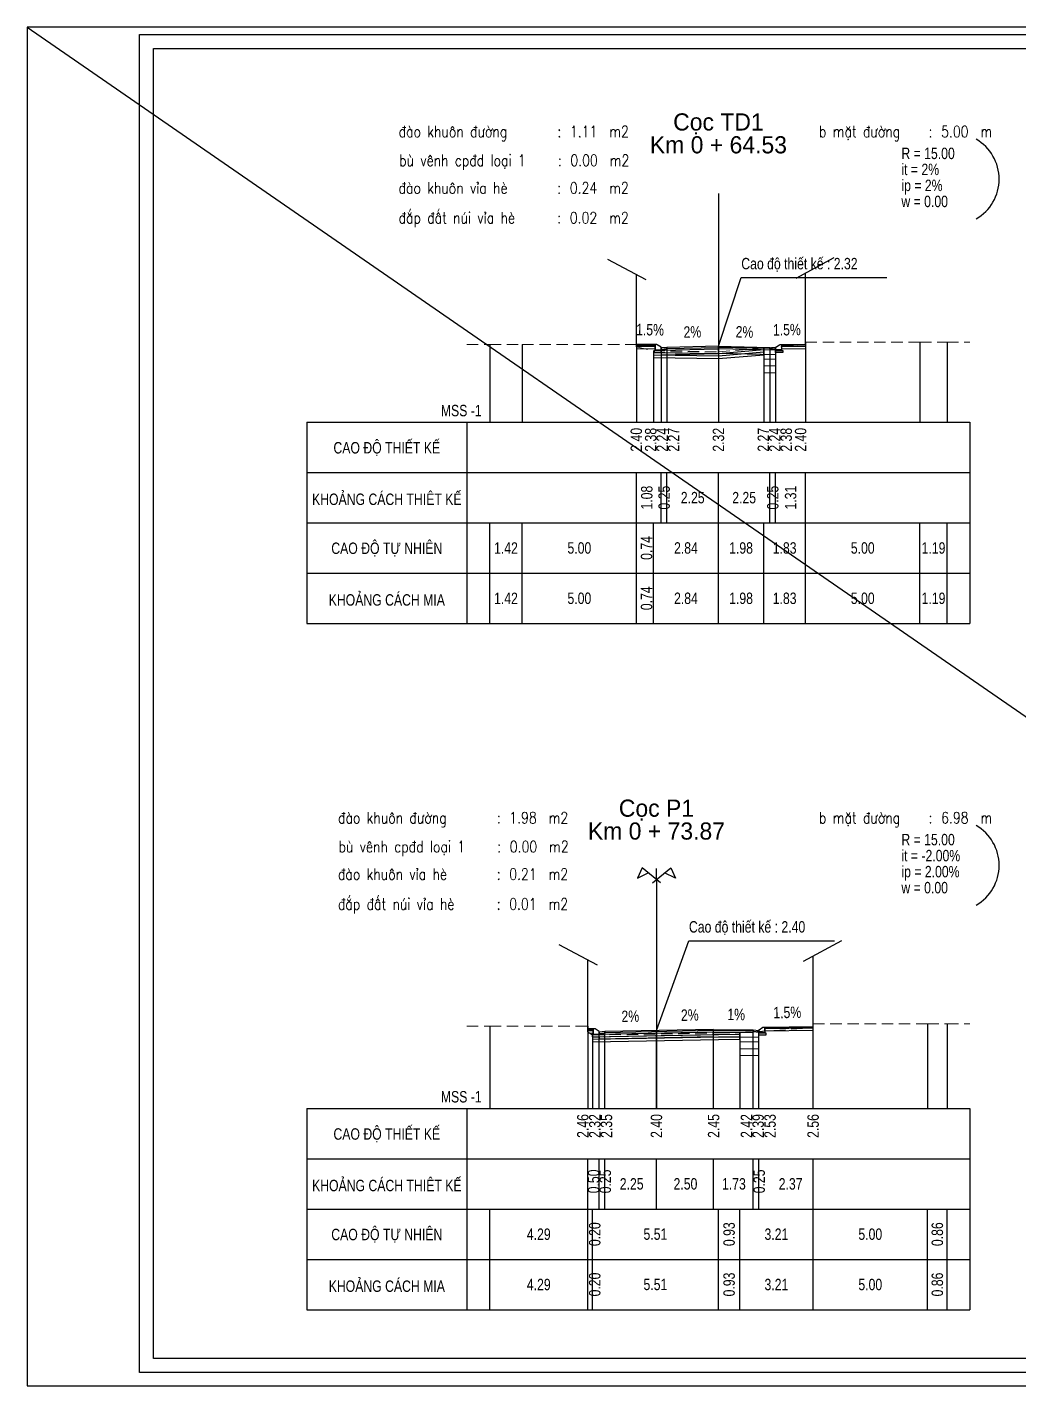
# Model space of a CAD drawing. Header units: inches. Extents: x -58 to 768, y -530 to 197.
# Drawn here: x 499.4 to 542.7, y -160.7 to -101.3 of the extents above; entities that cross this region are included whole.
import ezdxf
from ezdxf.enums import TextEntityAlignment as Align

# ---------------------------------------------------------------- set-up
doc = ezdxf.new("R2010")
doc.units = ezdxf.units.IN
doc.header["$MEASUREMENT"] = 0
doc.linetypes.add('HIDDEN', pattern=[0.375, 0.25, -0.125])
for name, color, linetype in [('Bang TN tu nhien', 3, 'Continuous'), ('BT7-THAY', 7, 'Continuous'), ('DAU_CO', 3, 'Continuous'), ('Dien sieu cao mo rong TN', 3, 'Continuous'), ('Dien thiet ke TN', 2, 'Continuous'), ('Duong cu', 8, 'Continuous'), ('Duong dong trac ngang tu nhien', 9, 'Continuous'), ('ENTTNTHIETKE1', 2, 'Continuous'), ('KH_VAT', 8, 'Continuous'), ('KHUNGTEN', 5, 'Continuous'), ('Khuon duong1', 14, 'Continuous'), ('Khuon duong4', 14, 'Continuous'), ('Khuon duong8', 14, 'Continuous'), ('Mat duong PD 1', 1, 'Continuous'), ('Ranh dan ngoai PD 1', 3, 'Continuous'), ('T.bao', 6, 'Continuous'), ('thep', 2, 'Continuous'), ('TracNgang', 7, 'Continuous'), ('TXT', 5, 'Continuous'), ('Via he', 6, 'Continuous')]:
    doc.layers.add(name, color=color, linetype=linetype)
for name, color, linetype, lineweight in [('ISO', 153, 'Continuous', 13), ('LC ISO', 160, 'Continuous', 13), ('LC Net dam 1', 30, 'Continuous', 30), ('LC Net khuat', 4, 'HIDDEN', 13), ('LC Net thay', 7, 'Continuous', 25), ('LC Text1', 3, 'Continuous', 20)]:
    doc.layers.add(name, color=color, linetype=linetype, lineweight=lineweight)
doc.layers.add('KCS_Plotter', color=11, linetype='Continuous', plot=False)
doc.styles.add('BangTN', font='viet buddy.shx', dxfattribs={"width": 0.8})
doc.styles.add('LC 3', font='vnsimli.shx', dxfattribs={"width": 0.75})
doc.styles.add('style1', font='')
doc.styles.add('T2', font='', dxfattribs={"width": 0.8})
doc.styles.add('VnAvantH-B', font='')
doc.styles.get('style1').set_extended_font_data('.VnAvantH')
doc.styles.get('T2').set_extended_font_data('.VnArialH')
doc.styles.get('VnAvantH-B').set_extended_font_data('.VnAvantH', bold=True)

# ---------------------------------------------------------------- blocks, each defined once
blk = doc.blocks.new('ChieuDungVat1.dwg')
at = {"layer": 'KH_VAT', "color": 6}
for points in [[(2.09, 14.6), (-6.27, 19.07)], [(0, 0), (0, 15.72)]]:
    blk.add_lwpolyline(points, dxfattribs=at)
blk = doc.blocks.new('ChieuDungVat2.dwg')
at = {"layer": 'KH_VAT', "color": 6}
for points in [[(-2.09, 14.6), (6.27, 19.07)], [(0, 0), (0, 15.72)]]:
    blk.add_lwpolyline(points, dxfattribs=at)
blk = doc.blocks.new('bovia')
at = {"layer": 'LC Net thay'}
blk.add_line((0, -0.23), (0, -0.25), dxfattribs=at)
blk.add_lwpolyline([(0, -0.23), (0.26, -0.23), (0.26, -0.131, 0.250765), (0.251, -0.114), (0.085, -0.003, 0.148069), (0.074, 0), (0, 0)], format="xyb", close=True, dxfattribs=at)
blk.add_lwpolyline([(0.26, -0.25), (-0.05, -0.25), (-0.05, -0.35), (0.26, -0.35), (0.26, -0.23)], dxfattribs=at)
blk = doc.blocks.new('chu ki Miss Duyen')
at = {"layer": 'ISO', "ltscale": 2, "const_width": 40}
blk.add_lwpolyline([(843, 225), (838, 225), (836, 225), (834, 225), (832, 225), (830, 226), (828, 226), (827, 226), (826, 226), (825, 226), (824, 226), (823, 226), (821, 226), (820, 227), (819, 227), (818, 227), (817, 227), (816, 227), (815, 227), (814, 227), (813, 228), (812, 228), (810, 228), (809, 228), (808, 228), (807, 229), (806, 229), (805, 229), (804, 229), (803, 230), (801, 230), (800, 230), (799, 230), (798, 231), (797, 231), (795, 231), (794, 232), (793, 232), (792, 232), (791, 233), (789, 233), (788, 233), (787, 234), (786, 234), (785, 235), (783, 235), (782, 235), (781, 236), (780, 236), (779, 237), (778, 237), (777, 238), (776, 238), (776, 238), (775, 238), (775, 239), (774, 239), (774, 239), (773, 239), (773, 240), (772, 240), (771, 240), (771, 240), (770, 241), (770, 241), (769, 241), (769, 242), (768, 242), (768, 242), (767, 242), (767, 243), (766, 243), (766, 243), (765, 244), (765, 244), (765, 244), (764, 245), (764, 245), (763, 245), (763, 246), (762, 246), (762, 246), (762, 247), (761, 247), (761, 247), (760, 248), (760, 248), (760, 248), (759, 249), (759, 249), (759, 249), (758, 250), (758, 250), (758, 250), (758, 251), (757, 251), (757, 251), (757, 252), (756, 252), (756, 253), (756, 253), (756, 253), (756, 254), (755, 254), (755, 255), (755, 255), (755, 255), (755, 256), (755, 256), (754, 257), (754, 257), (754, 257), (754, 258), (754, 258), (754, 259), (754, 259), (754, 260), (754, 260), (754, 260), (754, 261), (754, 261), (754, 262), (754, 262), (754, 263), (754, 263), (754, 263), (754, 264), (754, 264), (754, 265), (754, 265), (754, 266), (754, 266), (754, 267), (754, 267), (755, 268), (755, 268), (755, 269), (755, 269), (755, 270), (755, 270), (755, 270), (756, 271), (756, 271), (756, 272), (756, 272), (756, 273), (757, 273), (757, 274), (757, 274), (757, 275), (758, 275), (758, 276), (758, 276), (758, 277), (759, 277), (759, 278), (759, 278), (759, 279), (760, 279), (760, 280), (760, 280), (761, 281), (761, 281), (761, 282), (762, 282), (762, 283), (762, 283), (763, 284), (763, 284), (763, 285), (764, 285), (764, 286), (764, 286), (765, 287), (766, 288), (767, 289), (767, 290), (768, 291), (769, 293), (770, 294), (771, 295), (771, 296), (772, 297), (773, 298), (774, 299), (775, 300), (776, 301), (777, 302), (778, 303), (778, 304), (780, 306), (781, 307), (782, 308), (783, 309), (784, 310), (785, 311), (786, 312), (786, 312), (787, 313), (788, 314), (789, 315), (790, 316), (791, 317), (792, 318), (792, 319), (793, 320), (794, 321), (795, 322), (796, 323), (797, 324), (797, 324), (798, 325), (799, 326), (800, 327), (801, 328), (801, 329), (802, 330), (803, 330), (804, 331), (805, 332), (805, 333), (806, 334), (807, 335), (808, 336), (808, 336), (809, 337), (810, 338), (811, 339), (811, 340), (812, 340), (813, 341), (814, 343), (816, 344), (817, 346), (819, 348), (820, 349), (822, 351), (823, 352), (824, 354), (826, 355), (827, 357), (829, 358), (830, 360), (831, 361), (834, 364), (840, 370), (842, 372), (845, 376), (848, 379), (851, 382), (853, 386), (856, 389), (859, 392), (862, 395), (865, 398), (867, 401), (870, 404), (873, 407), (876, 411), (879, 414), (882, 417), (885, 420), (887, 423), (890, 427), (893, 430), (896, 433), (899, 436), (902, 440), (905, 443), (908, 446), (911, 449), (914, 453), (917, 456), (920, 459), (923, 462), (926, 466), (928, 469), (931, 472), (934, 476), (937, 479), (940, 482), (943, 486), (946, 489), (949, 492), (953, 495), (956, 499), (959, 502), (962, 505), (965, 509), (968, 512), (971, 515), (974, 519), (977, 522), (980, 525), (983, 529), (986, 532), (989, 535), (992, 538), (996, 542), (999, 545), (1002, 548), (1005, 552), (1008, 555), (1011, 558), (1014, 561), (1017, 565), (1021, 568), (1024, 571), (1027, 574), (1030, 578), (1033, 581), (1036, 584), (1040, 587), (1043, 591), (1046, 594), (1049, 596), (1052, 600), (1056, 603), (1059, 606), (1062, 610), (1065, 613), (1069, 616), (1072, 619), (1075, 622), (1078, 625), (1082, 628), (1085, 631), (1088, 634), (1091, 637), (1095, 640), (1098, 643), (1101, 646), (1105, 649), (1108, 652), (1111, 655), (1114, 658), (1118, 661), (1121, 664), (1124, 667), (1128, 670), (1131, 673), (1134, 676), (1138, 679), (1141, 682), (1144, 685), (1148, 688), (1151, 691), (1154, 694), (1158, 697), (1161, 700), (1165, 702), (1168, 705), (1171, 708), (1175, 711), (1178, 714), (1182, 717), (1185, 720), (1188, 722), (1192, 725), (1195, 728), (1199, 731), (1202, 734), (1205, 736), (1209, 739), (1212, 742), (1216, 745), (1219, 747), (1223, 750), (1226, 753), (1229, 756), (1233, 758), (1236, 761), (1240, 764), (1243, 767), (1247, 769), (1250, 772), (1254, 775), (1257, 777), (1261, 780), (1264, 783), (1268, 785), (1271, 788), (1275, 791), (1278, 793), (1282, 796), (1285, 799), (1289, 801), (1292, 804), (1296, 807), (1299, 809), (1303, 812), (1306, 815), (1310, 817), (1313, 820), (1317, 822), (1320, 825), (1324, 828), (1327, 830), (1331, 833), (1335, 835), (1338, 838), (1342, 840), (1345, 843), (1349, 846), (1352, 848), (1356, 851), (1360, 853), (1363, 856), (1367, 858), (1370, 861), (1374, 863), (1377, 866), (1381, 868), (1385, 871), (1392, 876), (1399, 881), (1406, 886), (1413, 891), (1421, 896), (1428, 901), (1435, 906), (1442, 911), (1447, 915), (1457, 921), (1464, 926), (1471, 931), (1479, 936), (1486, 941), (1493, 946), (1501, 950), (1508, 955), (1515, 960), (1523, 965), (1530, 970), (1537, 975), (1545, 980), (1552, 984), (1559, 989), (1567, 994), (1574, 999), (1582, 1004), (1589, 1008), (1596, 1013), (1604, 1018), (1611, 1023), (1619, 1028), (1626, 1032), (1634, 1037), (1641, 1042), (1648, 1046), (1656, 1051), (1663, 1056), (1671, 1061), (1678, 1065), (1686, 1070), (1693, 1075), (1701, 1079), (1708, 1084), (1716, 1089), (1723, 1093), (1731, 1098), (1738, 1103), (1746, 1107), (1753, 1112), (1761, 1116), (1769, 1121), (1776, 1126), (1784, 1130), (1791, 1135), (1799, 1139), (1806, 1144), (1814, 1148), (1822, 1153), (1829, 1158), (1837, 1162), (1844, 1167), (1852, 1171), (1860, 1176), (1867, 1180), (1875, 1185), (1882, 1189), (1890, 1194), (1898, 1198), (1905, 1203), (1913, 1207), (1921, 1212), (1928, 1216), (1936, 1220), (1943, 1225), (1951, 1229), (1959, 1234), (1964, 1237), (1974, 1243), (1982, 1247), (1989, 1251), (1997, 1256), (2005, 1260), (2012, 1265), (2020, 1269), (2028, 1273), (2036, 1278), (2043, 1282), (2051, 1286), (2059, 1291), (2066, 1295), (2074, 1299), (2082, 1304), (2089, 1308), (2097, 1312), (2105, 1317), (2113, 1321), (2120, 1325), (2128, 1330), (2136, 1334), (2144, 1338), (2151, 1342), (2159, 1347), (2167, 1351), (2175, 1355), (2182, 1359), (2190, 1364), (2198, 1368), (2206, 1372), (2213, 1376), (2221, 1381), (2229, 1385), (2237, 1389), (2244, 1393), (2252, 1397), (2260, 1402), (2268, 1406), (2276, 1410), (2283, 1414), (2291, 1418), (2299, 1422), (2307, 1426), (2315, 1431), (2322, 1435), (2330, 1439), (2338, 1443), (2346, 1447), (2354, 1451), (2361, 1455), (2369, 1459), (2377, 1464), (2385, 1468), (2393, 1472), (2401, 1476), (2408, 1480), (2416, 1484), (2424, 1488), (2432, 1492), (2440, 1496), (2448, 1500), (2456, 1504), (2463, 1508), (2471, 1512), (2479, 1516), (2487, 1520), (2495, 1524), (2503, 1528), (2511, 1532), (2519, 1536), (2526, 1540), (2534, 1544), (2542, 1548), (2550, 1552), (2558, 1556), (2566, 1560), (2574, 1564), (2582, 1568), (2590, 1572), (2598, 1575), (2606, 1579), (2613, 1583), (2621, 1587), (2629, 1591), (2637, 1595), (2645, 1599), (2653, 1603), (2661, 1607), (2669, 1610), (2677, 1614), (2685, 1618), (2693, 1622), (2701, 1626), (2709, 1630), (2717, 1633), (2725, 1637), (2733, 1641), (2741, 1645), (2749, 1649), (2756, 1652), (2764, 1656), (2772, 1660), (2780, 1664), (2788, 1668), (2796, 1671), (2804, 1675), (2812, 1679), (2820, 1683), (2828, 1686), (2836, 1690), (2844, 1694), (2852, 1698), (2860, 1701), (2868, 1705), (2876, 1709), (2884, 1712), (2892, 1716), (2900, 1720), (2908, 1723), (2916, 1727), (2925, 1731), (2933, 1734), (2941, 1738), (2949, 1742), (2957, 1745), (2965, 1749), (2973, 1753), (2981, 1756), (2989, 1760), (2997, 1763), (3005, 1767), (3013, 1771), (3021, 1774), (3029, 1778), (3037, 1781), (3045, 1785), (3053, 1789), (3061, 1792), (3069, 1796), (3078, 1799), (3086, 1803), (3094, 1806), (3102, 1810), (3110, 1813), (3118, 1817), (3126, 1820), (3134, 1824), (3142, 1827), (3150, 1831), (3156, 1833), (3167, 1838), (3175, 1841), (3183, 1845), (3191, 1848), (3199, 1852), (3207, 1855), (3215, 1859), (3223, 1862), (3232, 1866), (3240, 1869), (3248, 1873), (3256, 1876), (3264, 1879), (3272, 1883), (3280, 1886), (3288, 1890), (3297, 1893), (3305, 1896), (3313, 1900), (3321, 1903), (3329, 1907), (3337, 1910), (3345, 1913), (3354, 1917), (3362, 1920), (3370, 1923), (3378, 1927), (3386, 1930), (3394, 1933), (3403, 1937), (3411, 1940), (3419, 1944), (3427, 1947), (3435, 1950), (3452, 1957), (3468, 1963), (3484, 1970), (3501, 1977), (3517, 1983), (3534, 1990), (3550, 1996), (3566, 2003), (3583, 2009), (3599, 2016), (3616, 2022), (3632, 2029), (3648, 2035), (3665, 2042), (3681, 2048), (3698, 2055), (3714, 2061), (3731, 2068), (3747, 2074), (3763, 2081), (3780, 2087), (3796, 2093), (3813, 2100), (3828, 2106)], dxfattribs=at)
blk = doc.blocks.new('nguyen thi thanh thuy')
at = {"layer": 'ISO', "ltscale": 2, "const_width": 40}
blk.add_lwpolyline([(-2685, -1690, -0.006388), (-2178, -1117, -0.008557), (-1977, -905, -0.017087), (-1770, -708, -0.102087), (-833, -161, -0.039833), (-270, -16, -0.020512), (-90, 8, -0.044497), (98, 9, -0.05587), (182, -8, -0.113633), (236, -42, -0.176433), (258, -92, -0.077033), (254, -135, -0.069534), (223, -210, -0.038569), (166, -296, -0.030368), (57, -421, -0.082382), (-675, -942, -0.035158), (-905, -1035, -0.04441), (-1026, -1062, -0.066948), (-1091, -1062, -0.143409), (-1132, -1043, -0.176131), (-1149, -1007, -0.069024), (-1148, -973, -0.059887), (-1131, -911, -0.036714), (-1079, -807, -0.019023), (-1000, -683, -0.011006), (-898, -542, -0.01042), (-645, -222, 0.001355), (-76, 463, -0.031231), (69, 631, -0.180623), (82, 640, -0.602198), (84, 631, -0.055981), (56, 570, -0.010846), (-28, 418, 0.000464), (-371, -161, 0.02324), (-439, -286, 1.627113), (-437, -292, 0.049833), (-397, -245, 0.005496), (-91, 162, -0.011697), (26, 311, -0.051381), (82, 370, -0.288592), (95, 376, -0.379106), (97, 362, -0.040394), (80, 315, -0.015043), (4, 153, 0.026859), (-200, -261, 0.160173), (-204, -278, 0.62441), (-195, -273, 0.034188), (-141, -204, -0.015387), (148, 200, -0.034245), (183, 240, -0.377171), (195, 246, -0.275743), (195, 230, -0.039705), (162, 143, -0.007154), (29, -150, 0.010269), (-53, -335, 0.059207), (-81, -418, 0.494242), (-78, -431, 0.209425), (-61, -421, 0.031522), (-22, -378, 0.012151), (92, -232, -0.015412), (249, -26, -0.066877), (274, -2, -1.012313), (279, -8, -0.055225), (269, -38, -0.019501), (211, -159, -0.008968), (2, -538, -0.00525), (-207, -898, -0.041875), (-284, -1018, -0.365695), (-264, -970, -0.007459), (-39, -543, 0.000828), (491, 447, 0.016244), (598, 659, 0.05881), (711, 1009, 0.039413), (734, 1174, 0.060004), (730, 1242, 0.240646), (692, 1298, 0.134453), (647, 1305, 0.071372), (590, 1291, 0.040684), (523, 1258, 0.056501), (335, 1112, 0.071752), (65, 772, 0.045704), (5, 642, 0.058573), (-12, 565, 0.116475), (-5, 505, 0.165912), (30, 466, 0.096245), (88, 446, 0.048338), (165, 443, 0.036618), (301, 460, 0.062636), (1097, 724, 0.01049), (1469, 913, -0.006081), (1725, 1041, -0.007252), (2275, 1297, -0.003845), (2852, 1552)], format="xyb", dxfattribs=at)
blk = doc.blocks.new('Nguyen Manh Dung')
at = {"layer": 'LC ISO', "const_width": 60}
for points in [[(-1870, 1732), (-1922, 1783), (-1970, 1833), (-2008, 1881), (-2021, 1904), (-2030, 1922), (-2036, 1946), (-2036, 1965), (-2032, 1984), (-2024, 2001), (-2013, 2017), (-1997, 2033), (-1956, 2060), (-1902, 2084), (-1839, 2104), (-1766, 2121), (-1686, 2135), (-1601, 2145), (-1512, 2153), (-1330, 2161), (-1222, 2162), (-1153, 2160), (-1069, 2157), (-989, 2152), (-911, 2144), (-837, 2135), (-695, 2110), (-564, 2078), (-443, 2038), (-329, 1991), (-223, 1936), (-123, 1874), (-29, 1805), (62, 1728), (149, 1645), (256, 1528), (315, 1458), (354, 1407), (390, 1354), (422, 1299), (437, 1269), (469, 1185), (484, 1126), (494, 1065), (499, 1003), (499, 941), (494, 878), (485, 814), (471, 750), (453, 686), (431, 622), (405, 559), (376, 496), (307, 372), (227, 253), (136, 140), (37, 34), (-37, -34), (-125, -106), (-181, -145), (-238, -181), (-295, -210), (-353, -234), (-410, -250), (-483, -260), (-523, -259), (-578, -251), (-632, -234), (-684, -211), (-736, -180), (-785, -143), (-833, -100), (-879, -52), (-923, 1), (-965, 58), (-1005, 119), (-1042, 183), (-1077, 249), (-1138, 388), (-1194, 552), (-1208, 601), (-1223, 671), (-1233, 739), (-1236, 803), (-1230, 862), (-1211, 919), (-1186, 959), (-1148, 997), (-1101, 1027), (-1045, 1052), (-983, 1070), (-915, 1083), (-844, 1090), (-769, 1093), (-693, 1092), (-616, 1088), (-517, 1077), (-468, 1069), (-329, 1041), (-199, 1004), (-78, 960), (38, 909), (148, 854), (254, 795), (460, 671)], [(-814, -118), (-802, 50), (-790, 217), (-778, 385), (-765, 552), (-753, 720), (-741, 888), (-729, 1055), (-717, 1223), (-705, 1390), (-693, 1558), (-681, 1725)], [(477, 775), (449, 689), (422, 605), (409, 565), (396, 525), (384, 487), (373, 450), (361, 415), (351, 382), (342, 351), (333, 323), (325, 298), (319, 275), (313, 256), (309, 240), (306, 227), (304, 218), (304, 214), (305, 213), (306, 215), (308, 217), (310, 221), (313, 227), (315, 232), (318, 240), (326, 258), (336, 280), (346, 306), (358, 334), (370, 365), (384, 398), (398, 433), (427, 504), (457, 575), (472, 609), (486, 641), (500, 671), (514, 699), (526, 723), (538, 744), (548, 761), (553, 767), (557, 773), (561, 777), (565, 780), (568, 781), (571, 781), (573, 779), (575, 776), (576, 771), (577, 764), (578, 756), (578, 746), (577, 735), (577, 723), (575, 695), (572, 664), (569, 631), (565, 596), (560, 527), (558, 494), (558, 464), (560, 438), (561, 426), (564, 416), (566, 408), (570, 401), (574, 395), (580, 391), (584, 390), (590, 390), (597, 392), (605, 396), (613, 401), (622, 408), (631, 416), (641, 425), (662, 447), (684, 472), (707, 500), (731, 530), (779, 593), (802, 623), (825, 652), (846, 678), (866, 701), (875, 710), (884, 719), (892, 726), (900, 732), (906, 737), (913, 740), (918, 741), (922, 740), (926, 737), (929, 732), (931, 725), (931, 717), (932, 706), (931, 694), (930, 680), (929, 666), (925, 634), (920, 601), (915, 568), (912, 536), (910, 522), (909, 508), (909, 496), (909, 485), (911, 476), (913, 469), (914, 466), (920, 461), (925, 461), (931, 462), (937, 465), (945, 470), (953, 476), (962, 484), (971, 493), (981, 503), (1003, 526), (1026, 551), (1076, 605), (1101, 632), (1126, 657), (1150, 679), (1162, 688), (1173, 697), (1184, 704), (1195, 709), (1205, 713), (1214, 715), (1223, 715), (1228, 715), (1239, 710), (1246, 704), (1252, 697), (1258, 688), (1263, 677), (1267, 665), (1275, 639), (1281, 609), (1286, 576), (1290, 543), (1293, 510), (1296, 479), (1299, 451), (1302, 426), (1304, 416), (1306, 405), (1308, 399), (1310, 394), (1312, 389), (1315, 387), (1318, 385), (1321, 385), (1324, 387), (1327, 389), (1331, 393), (1334, 399), (1342, 412), (1350, 430), (1359, 452), (1368, 477), (1377, 505), (1386, 536), (1396, 569), (1406, 605), (1426, 679), (1466, 833), (1475, 870), (1485, 906), (1494, 941), (1502, 973), (1510, 1003), (1518, 1031), (1524, 1055), (1531, 1075), (1538, 1095), (1541, 1104), (1545, 1112), (1549, 1116), (1552, 1117), (1554, 1113), (1556, 1106), (1557, 1095), (1558, 1081), (1558, 1065), (1558, 1045), (1557, 1023), (1557, 998), (1556, 971), (1554, 942), (1553, 911), (1552, 878), (1550, 844), (1546, 772), (1543, 696), (1540, 617), (1538, 537), (1537, 458), (1537, 381), (1540, 306), (1541, 276), (1544, 237), (1547, 204), (1550, 173), (1557, 113), (1565, 57), (1573, 5), (1580, -45), (1586, -93), (1590, -139), (1592, -185), (1590, -230), (1584, -276), (1580, -299), (1573, -328), (1568, -347), (1560, -371), (1551, -395), (1540, -419), (1528, -444), (1515, -467), (1501, -491), (1485, -513), (1469, -535), (1451, -556), (1432, -576), (1412, -594), (1390, -611), (1368, -626), (1344, -640), (1320, -652), (1288, -663), (1267, -668), (1239, -673), (1211, -676), (1183, -677), (1155, -676), (1128, -673), (1103, -668), (1079, -662), (1056, -653), (1039, -645), (1019, -632), (1004, -620), (992, -605), (982, -590), (975, -573), (970, -555), (966, -536), (965, -516), (966, -494), (969, -472), (973, -449), (979, -424), (987, -399), (996, -373), (1006, -346), (1018, -319), (1031, -291), (1060, -233), (1093, -172), (1128, -111), (1166, -48), (1246, 81)]]:
    blk.add_lwpolyline(points, dxfattribs=at)
blk = doc.blocks.new('khung vpn')
at = {"layer": 'Defpoints'}
for p, q in [((52556.46, -4195.446), (52498.758, -4195.446)), ((52498.758, -4195.446), (52498.758, -4235.276)), ((52556.46, -4235.276), (52556.46, -4195.446)), ((52498.758, -4235.276), (52556.46, -4235.276))]:
    blk.add_line(p, q, dxfattribs=at)
at = {"layer": 'KHUNGTEN'}
blk.add_lwpolyline([(52556.243, -4234.885), (52502.048, -4234.885), (52502.048, -4195.662), (52556.243, -4195.662)], close=True, dxfattribs=at)
at = {"layer": 'T.bao'}
for p, q in [((52549.443, -4196.835), (52555.832, -4196.835)), ((52550.703, -4196.835), (52550.703, -4199.885)), ((52553.267, -4196.835), (52553.267, -4199.885)), ((52549.443, -4197.598), (52555.832, -4197.598)), ((52549.443, -4198.36), (52555.832, -4198.36)), ((52549.443, -4199.123), (52555.832, -4199.123)), ((52549.443, -4222.987), (52555.832, -4222.987)), ((52549.443, -4225.241), (52555.832, -4225.241)), ((52549.443, -4227.516), (52555.832, -4227.516)), ((52549.443, -4232.534), (52555.832, -4232.534)), ((52550.703, -4232.534), (52550.703, -4234.474)), ((52553.267, -4232.534), (52553.267, -4234.474)), ((52549.443, -4233.296), (52555.832, -4233.296))]:
    blk.add_line(p, q, dxfattribs=at)
at = {"layer": 'thep'}
for p, q in [((52549.443, -4199.885), (52555.832, -4199.885)), ((52549.443, -4202.81), (52555.832, -4202.81)), ((52549.443, -4206.138), (52555.832, -4206.138)), ((52549.443, -4208.009), (52555.832, -4208.009)), ((52549.443, -4209.881), (52555.832, -4209.881)), ((52549.443, -4216.721), (52555.832, -4216.721)), ((52549.443, -4220.741), (52555.832, -4220.741)), ((52549.443, -4231.083), (52555.832, -4231.083))]:
    blk.add_line(p, q, dxfattribs=at)
for points in [[(52555.832, -4234.474), (52502.459, -4234.474), (52502.459, -4196.073), (52555.832, -4196.073)], [(52555.832, -4196.073), (52555.832, -4234.474), (52549.443, -4234.474), (52549.443, -4196.073)]]:
    blk.add_lwpolyline(points, close=True, dxfattribs=at)
at = {"layer": 'TXT', "linetype": 'Continuous'}
blk.add_line((52555.832, -4196.073), (52555.832, -4234.474), dxfattribs=at)
at = {"layer": 'ISO', "xscale": 0.0007999999999999995, "yscale": 0.0007999999999999995, "zscale": 0.0007999999999999995, "rotation": 352.0676215534355}
blk.add_blockref('chu ki Miss Duyen', (52551.816, -4227.273), dxfattribs=at)
at = {"layer": 'LC Net dam 1'}
for name, p, xscale, yscale, zscale in [('nguyen thi thanh thuy', (52553.202, -4218.934), 0.0008320000000000002, 0.0008320000000000002, 0.0008320000000000002), ('Nguyen Manh Dung', (52552.742, -4222.147), 0.0005625000000000002, 0.0005625000000000002, 0.0005625000000000002), ('Nguyen Manh Dung', (52552.742, -4224.392), 0.0005625000000000002, 0.0005625000000000002, 0.0005625000000000002)]:
    blk.add_blockref(name, p, dxfattribs=dict(at, xscale=xscale, yscale=yscale, zscale=zscale))
at = {"layer": 'BT7-THAY', "linetype": 'ByBlock', "style": 'VnAvantH-B'}
for s, height, width, p in [('ubnd ph\xadêng m¸y chai', 0.28512, 0.85, (52552.67, -4201.592)), ('nÒn mÆt ngâ', 0.28512, 0.85, (52552.525, -4207.424)), ('ngâ 33 ng« quyÒn, PH¦êNG', 0.28512, 0.85, (52552.525, -4209.082)), ('m¸y chai, quËn ng« quyÒn', 0.28512, 0.85, (52552.634, -4209.673)), ('thiÕt kÕ b¶n vÏ thi c«ng', 0.32076, 0.7, (52552.643, -4232.177))]:
    blk.add_text(s, height=height, dxfattribs=dict(at, width=width)).set_placement(p, align=Align.CENTER)
at = {"layer": 'BT7-THAY', "insert": (52552.643, -4204.081), "char_height": 0.28512, "width": 6.5241, "attachment_point": 2, "line_spacing_factor": 1.372151, "style": 'VnAvantH-B'}
blk.add_mtext('{\\W0.85;duy tu, söa ch÷a NGâ 33 ng« quyÒn, PH¦êNG m¸y chai}', dxfattribs=at)
at = {"layer": 'TXT', "linetype": 'Continuous'}
for s, height, style, width, p in [('söa ®æi', 0.2218, 'T2', 0.9, (52552.713, -4196.577)), ('lÇn', 0.2218, 'T2', 0.9, (52550.054, -4197.326)), ('ngµy', 0.2218, 'T2', 0.9, (52551.985, -4197.326)), ('x¸c nhËn', 0.2218, 'T2', 0.9, (52554.55, -4197.326)), ('1', 0.222, 'T2', 0.9, (52550.054, -4198.089)), ('2', 0.222, 'T2', 0.9, (52550.054, -4198.851)), ('3', 0.222, 'T2', 0.9, (52550.054, -4199.614)), ('c«ng ty cæ phÇn', 0.34658, 'T2', 0.8, (52552.648, -4214.689)), ('®c: sè 126 lª v¨n thuyÕt - kªnh d\xad¬ng - lª ch©n - hp', 0.19408, 'T2', 0.8, (52552.689, -4215.98)), ('§T/fax: 02253.623.623      Email: Congty18@gmail.com', 0.19408, 'style1', 0.7, (52552.666, -4216.376)), ('nguyÔn thÞ thanh thñy', 0.24954, 'T2', 0.8, (52552.668, -4220.343)), ('giai ®o¹n thùc hiÖn:', 0.19408, 'T2', 0.8, (52550.904, -4231.471)), ('tû lÖ', 0.2218, 'T2', 0.9, (52550.076, -4233.041)), ('hoµn thµnh', 0.2218, 'T2', 0.9, (52551.985, -4233.041)), ('sè hiÖu b¶n vÏ', 0.22181, 'T2', 0.9, (52554.55, -4233.041))]:
    blk.add_text(s, height=height, dxfattribs=dict(at, style=style, width=width)).set_placement(p, align=Align.CENTER)
at = {"layer": 'TXT', "linetype": 'Continuous', "style": 'T2'}
for s, height, width, p in [('chñ ®Çu t\xad :', 0.22181, 0.9, (52549.802, -4200.371)), ('c«ng tr×nh :', 0.22181, 0.9, (52549.802, -4203.296)), ('h¹ng môc :', 0.2218, 0.9, (52549.802, -4206.623)), ('®Þa ®iÓm xd:', 0.22181, 0.9, (52549.806, -4208.494)), ('®¬n vÞ thiÕt kÕ:', 0.22181, 0.9, (52549.785, -4210.32)), ('gi¸m ®èc', 0.1941, 0.8, (52552.079, -4217.171)), ('chñ nhiÖm thiÕt kÕ:', 0.19408, 0.8, (52549.617, -4221.132)), ('ks. nguyÔn m¹nh dòng', 0.19408, 0.8, (52552.871, -4222.88)), ('thiÕt kÕ :', 0.1941, 0.8, (52549.651, -4223.371)), ('ks. nguyÔn m¹nh dòng', 0.19408, 0.8, (52552.871, -4225.126)), ('kiÓm tra:', 0.1941, 0.8, (52549.651, -4225.587)), ('vò thÞ duyªn', 0.19408, 0.8, (52552.871, -4227.392)), ('tªn b¶n vÏ :', 0.22181, 0.9, (52549.651, -4228.026))]:
    blk.add_text(s, height=height, dxfattribs=dict(at, width=width)).set_placement(p)
at = {"layer": 'TXT', "linetype": 'Continuous', "style": 'T2', "width": 0.9}
blk.add_text('t\xad vÊn ®Çu t\xad x©y dùng sè 18', height=0.26617, dxfattribs=at).set_placement((52552.621, -4215.094), align=Align.MIDDLE)

msp = doc.modelspace()

# ---------------------------------------------------------------- linework, layer by layer
at = {"layer": 'Bang TN tu nhien', "color": 3}
for p, q in [((529.584, -108.552), (529.584, -118.552)), ((511.584, -118.552), (511.584, -127.352)), ((511.584, -118.552), (540.584, -118.552)), ((518.584, -118.552), (518.584, -127.352)), ((540.584, -118.552), (540.584, -127.352)), ((511.584, -120.752), (540.584, -120.752)), ((511.584, -122.952), (540.584, -122.952)), ((511.584, -125.152), (540.584, -125.152)), ((511.584, -127.352), (540.584, -127.352)), ((526.874, -138.552), (526.874, -148.552)), ((511.584, -148.552), (511.584, -157.352)), ((511.584, -148.552), (540.584, -148.552)), ((518.584, -148.552), (518.584, -157.352)), ((540.584, -148.552), (540.584, -157.352)), ((511.584, -150.752), (540.584, -150.752)), ((511.584, -152.952), (540.584, -152.952)), ((511.584, -155.152), (540.584, -155.152)), ((511.584, -157.352), (540.584, -157.352))]:
    msp.add_line(p, q, dxfattribs=at)
at = {"layer": 'DAU_CO', "linetype": 'Continuous'}
msp.add_line((526.874, -138.552), (526.874, -138.067), dxfattribs=at)
for points in [[(527.049, -138.695), (526.243, -138.036), (526.048, -138.487), (526.519, -138.261)], [(526.7, -138.695), (527.506, -138.036), (527.7, -138.487), (527.23, -138.261)]]:
    msp.add_lwpolyline(points, dxfattribs=at)
at = {"layer": 'Dien sieu cao mo rong TN'}
for centre in [(539.847, -107.927), (539.847, -137.927)]:
    msp.add_arc(centre, 2.011, 300, 60, dxfattribs=at)
at = {"layer": 'Dien thiet ke TN'}
for p, q in [((527.084, -115.308), (527.084, -118.552)), ((527.334, -115.283), (527.334, -118.552)), ((529.584, -115.232), (529.584, -118.552)), ((529.584, -115.232), (529.584, -118.552)), ((531.834, -115.283), (531.834, -118.552)), ((532.084, -115.308), (532.084, -118.552))]:
    msp.add_line(p, q, dxfattribs=at)
for points in [[(529.584, -115.232), (530.584, -112.232), (536.946, -112.232)], [(526.874, -145.149), (528.295, -141.227), (534.657, -141.227)], [(533.724, -148.552), (533.724, -144.852)], [(524.374, -148.552), (524.374, -145.222)], [(524.624, -148.552), (524.624, -145.197)], [(526.874, -148.552), (526.874, -145.152)], [(529.374, -148.552), (529.374, -145.102)], [(531.104, -148.552), (531.104, -145.119)], [(531.354, -148.552), (531.354, -145.144)]]:
    msp.add_lwpolyline(points, dxfattribs=at)
at = {"layer": 'Dien thiet ke TN', "color": 2}
for points in [[(526.188, -114.904, 0, 0, 0), (526.668, -114.911, 0.104, 0, 0), (526.988, -114.916, 0, 0, 0)], [(528.854, -114.998, 0, 0, 0), (528.374, -115.009, 0.104, 0, 0), (528.054, -115.016, 0, 0, 0)], [(530.315, -114.998, 0, 0, 0), (530.795, -115.009, 0.104, 0, 0), (531.115, -115.016, 0, 0, 0)], [(532.981, -114.904, 0, 0, 0), (532.501, -114.911, 0.104, 0, 0), (532.181, -114.916, 0, 0, 0)], [(526.139, -144.916, 0, 0, 0), (525.659, -144.926, 0.104, 0, 0), (525.339, -144.932, 0, 0, 0)], [(528.74, -144.864, 0, 0, 0), (528.26, -144.874, 0.104, 0, 0), (527.94, -144.88, 0, 0, 0)], [(529.957, -144.842, 0, 0, 0), (530.437, -144.847, 0.104, 0, 0), (530.757, -144.85, 0, 0, 0)], [(533.005, -144.774, 0, 0, 0), (532.525, -144.781, 0.104, 0, 0), (532.205, -144.786, 0, 0, 0)]]:
    msp.add_lwpolyline(points, format="xyseb", dxfattribs=at)
at = {"layer": 'Duong cu'}
for points in [[(526.744, -115.432), (526.744, -115.722), (529.584, -115.772), (531.564, -115.602), (531.564, -115.312)], [(526.744, -115.502), (529.584, -115.552), (531.564, -115.382)], [(526.744, -115.602), (529.584, -115.652), (531.564, -115.482)], [(524.074, -145.352), (524.074, -145.642), (529.584, -145.542), (530.514, -145.532), (530.514, -145.242)], [(524.074, -145.422), (529.584, -145.322), (530.514, -145.312)], [(524.074, -145.522), (529.584, -145.422), (530.514, -145.412)]]:
    msp.add_lwpolyline(points, dxfattribs=at)
at = {"layer": 'Duong dong trac ngang tu nhien', "color": 8}
for p, q in [((519.584, -115.152), (519.584, -118.552)), ((521.004, -115.152), (521.004, -118.552)), ((526.004, -115.152), (526.004, -118.552)), ((533.394, -115.052), (533.394, -118.552)), ((533.394, -115.172), (533.394, -118.552)), ((538.394, -115.052), (538.394, -118.552)), ((539.584, -115.052), (539.584, -118.552)), ((526.004, -115.252), (526.004, -118.552)), ((526.744, -115.432), (526.744, -118.552)), ((529.584, -115.482), (529.584, -118.552)), ((531.564, -115.312), (531.564, -118.552)), ((538.724, -144.852), (538.724, -148.552)), ((539.584, -144.852), (539.584, -148.552)), ((519.584, -144.952), (519.584, -148.552)), ((523.874, -144.952), (523.874, -148.552)), ((523.874, -145.212), (523.874, -148.552)), ((524.074, -145.352), (524.074, -148.552)), ((530.514, -145.242), (530.514, -148.552))]:
    msp.add_line(p, q, dxfattribs=at)
at = {"layer": 'KCS_Plotter'}
msp.add_line((499.359, -101.285), (585.404, -160.681), dxfattribs=at)
at = {"layer": 'Khuon duong1', "color": 3}
for p, q in [((527.334, -115.353), (527.084, -115.378)), ((527.084, -115.378), (527.084, -115.608)), ((527.084, -115.608), (529.584, -115.552)), ((527.334, -115.283), (527.334, -115.353)), ((529.584, -115.232), (529.584, -115.282)), ((529.584, -115.282), (529.584, -115.232)), ((529.584, -115.282), (529.584, -115.352)), ((529.584, -115.352), (529.584, -115.282)), ((529.584, -115.352), (529.584, -115.552)), ((529.584, -115.552), (529.584, -115.352)), ((531.834, -115.353), (531.834, -115.283)), ((532.084, -115.378), (531.834, -115.353)), ((529.374, -145.422), (531.354, -145.442)), ((531.354, -145.442), (531.354, -145.35)), ((530.514, -145.633), (531.354, -145.642)), ((530.514, -145.933), (531.354, -145.942)), ((530.514, -146.233), (531.354, -146.242))]:
    msp.add_line(p, q, dxfattribs=at)
at = {"layer": 'Khuon duong1', "color": 2}
for points in [[(527.084, -115.408), (529.584, -115.352)], [(532.084, -115.408), (529.584, -115.352)], [(529.374, -145.222), (524.374, -145.322)], [(529.374, -145.222), (531.104, -145.239)]]:
    msp.add_lwpolyline(points, dxfattribs=at)
at = {"layer": 'Khuon duong1', "color": 1}
for points in [[(527.334, -115.333), (529.584, -115.282)], [(531.834, -115.333), (529.584, -115.282)], [(529.374, -145.152), (524.624, -145.247)], [(529.374, -145.152), (531.104, -145.169)]]:
    msp.add_lwpolyline(points, dxfattribs=at)
at = {"layer": 'Khuon duong1', "color": 3}
for points in [[(532.084, -115.608), (529.584, -115.552)], [(532.084, -115.808), (531.564, -115.797)], [(532.084, -116.108), (531.564, -116.097)], [(532.084, -116.408), (531.564, -116.397)], [(524.624, -145.197), (524.374, -145.222), (524.374, -145.292), (524.624, -145.267), (524.624, -145.197), (524.624, -145.267), (524.374, -145.292)], [(529.374, -145.422), (524.374, -145.522)], [(524.374, -145.428), (524.374, -145.522)], [(531.104, -145.119), (531.354, -145.144), (531.354, -145.214), (531.104, -145.189), (531.104, -145.119), (531.104, -145.189), (531.354, -145.214)]]:
    msp.add_lwpolyline(points, dxfattribs=at)
at = {"layer": 'Khuon duong4', "color": 3}
for p, q in [((526.824, -115.344), (526.824, -115.164)), ((532.344, -115.164), (532.344, -115.344)), ((526.004, -115.331), (526.824, -115.344)), ((532.344, -115.344), (533.394, -115.328))]:
    msp.add_line(p, q, dxfattribs=at)
at = {"layer": 'Khuon duong4', "color": 1}
for points in [[(526.004, -115.181), (526.824, -115.194)], [(532.344, -115.194), (533.394, -115.178)], [(523.874, -145.104), (524.114, -145.108)], [(533.724, -144.999), (531.614, -145.03)]]:
    msp.add_lwpolyline(points, dxfattribs=at)
at = {"layer": 'Khuon duong4', "color": 2}
for points in [[(532.344, -115.244), (533.394, -115.228)], [(526.004, -115.231), (526.824, -115.244)], [(523.874, -145.154), (524.114, -145.158)], [(533.724, -145.049), (531.614, -145.08)]]:
    msp.add_lwpolyline(points, dxfattribs=at)
at = {"layer": 'Khuon duong4', "color": 3}
for points in [[(523.874, -145.254), (524.114, -145.258), (524.114, -145.078)], [(533.724, -145.149), (531.614, -145.18), (531.614, -145)]]:
    msp.add_lwpolyline(points, dxfattribs=at)
at = {"layer": 'Khuon duong8', "color": 14}
for points in [[(527.084, -115.308), (527.084, -115.378), (527.334, -115.353), (527.334, -115.283)], [(531.834, -115.283), (531.834, -115.353), (532.084, -115.378), (532.084, -115.308)]]:
    msp.add_lwpolyline(points, dxfattribs=at)
at = {"layer": 'LC Net khuat', "ltscale": 2}
for points in [[(518.584, -115.152), (519.584, -115.152), (521.004, -115.152), (526.004, -115.152), (526.004, -115.252), (526.744, -115.432), (529.584, -115.482), (531.564, -115.312), (533.394, -115.172), (533.394, -115.052), (538.394, -115.052), (539.584, -115.052), (540.584, -115.052)], [(518.584, -115.152), (519.584, -115.152), (521.004, -115.152), (526.004, -115.152), (526.004, -115.252), (526.744, -115.432), (529.584, -115.482), (531.564, -115.312), (531.882, -115.287)], [(526.744, -115.502), (529.584, -115.552), (531.564, -115.382)], [(518.584, -144.952), (519.584, -144.952), (523.874, -144.952), (523.874, -145.212), (524.074, -145.352), (529.584, -145.252), (530.514, -145.242), (533.724, -145.032), (533.724, -144.852), (538.724, -144.852), (539.584, -144.852), (540.584, -144.852)], [(518.584, -144.952), (519.584, -144.952), (523.874, -144.952), (523.874, -145.212), (524.074, -145.352), (529.584, -145.252), (530.514, -145.242), (533.724, -145.032), (533.724, -144.852), (538.724, -144.852), (539.584, -144.852), (540.584, -144.852)], [(524.074, -145.422), (529.584, -145.322), (530.514, -145.312)]]:
    msp.add_lwpolyline(points, dxfattribs=at)
at = {"layer": 'Mat duong PD 1'}
for points in [[(529.584, -115.232), (527.334, -115.283)], [(529.584, -115.232), (531.834, -115.283)], [(529.374, -145.102), (524.624, -145.197)], [(529.374, -145.102), (531.104, -145.119)]]:
    msp.add_lwpolyline(points, dxfattribs=at)
at = {"layer": 'Ranh dan ngoai PD 1'}
for points in [[(527.334, -115.283), (527.084, -115.308)], [(531.834, -115.283), (532.084, -115.308)]]:
    msp.add_lwpolyline(points, dxfattribs=at)
at = {"layer": 'TracNgang', "color": 2}
for p, q in [((526.004, -122.952), (526.004, -120.752)), ((527.084, -122.952), (527.084, -120.752)), ((527.334, -122.952), (527.334, -120.752)), ((529.584, -122.952), (529.584, -120.752)), ((531.834, -122.952), (531.834, -120.752)), ((532.084, -122.952), (532.084, -120.752)), ((533.394, -122.952), (533.394, -120.752)), ((523.874, -152.952), (523.874, -150.752)), ((524.374, -152.952), (524.374, -150.752)), ((524.624, -152.952), (524.624, -150.752)), ((526.874, -152.952), (526.874, -150.752)), ((529.374, -152.952), (529.374, -150.752)), ((531.104, -152.952), (531.104, -150.752)), ((531.354, -152.952), (531.354, -150.752)), ((533.724, -152.952), (533.724, -150.752))]:
    msp.add_line(p, q, dxfattribs=at)
at = {"layer": 'TracNgang', "color": 3}
for p, q in [((519.584, -125.152), (519.584, -122.952)), ((521.004, -125.152), (521.004, -122.952)), ((526.004, -125.152), (526.004, -122.952)), ((526.004, -125.152), (526.004, -122.952)), ((526.744, -125.152), (526.744, -122.952)), ((529.584, -125.152), (529.584, -122.952)), ((531.564, -125.152), (531.564, -122.952)), ((533.394, -125.152), (533.394, -122.952)), ((533.394, -125.152), (533.394, -122.952)), ((538.394, -125.152), (538.394, -122.952)), ((539.584, -125.152), (539.584, -122.952)), ((519.584, -127.352), (519.584, -125.152)), ((521.004, -127.352), (521.004, -125.152)), ((526.004, -127.352), (526.004, -125.152)), ((526.004, -127.352), (526.004, -125.152)), ((526.744, -127.352), (526.744, -125.152)), ((529.584, -127.352), (529.584, -125.152)), ((531.564, -127.352), (531.564, -125.152)), ((533.394, -127.352), (533.394, -125.152)), ((533.394, -127.352), (533.394, -125.152)), ((538.394, -127.352), (538.394, -125.152)), ((539.584, -127.352), (539.584, -125.152)), ((519.584, -155.152), (519.584, -152.952)), ((523.874, -155.152), (523.874, -152.952)), ((523.874, -155.152), (523.874, -152.952)), ((524.074, -155.152), (524.074, -152.952)), ((529.584, -155.152), (529.584, -152.952)), ((530.514, -155.152), (530.514, -152.952)), ((533.724, -155.152), (533.724, -152.952)), ((533.724, -155.152), (533.724, -152.952)), ((538.724, -155.152), (538.724, -152.952)), ((539.584, -155.152), (539.584, -152.952)), ((519.584, -157.352), (519.584, -155.152)), ((523.874, -157.352), (523.874, -155.152)), ((523.874, -157.352), (523.874, -155.152)), ((524.074, -157.352), (524.074, -155.152)), ((529.584, -157.352), (529.584, -155.152)), ((530.514, -157.352), (530.514, -155.152)), ((533.724, -157.352), (533.724, -155.152)), ((533.724, -157.352), (533.724, -155.152)), ((538.724, -157.352), (538.724, -155.152)), ((539.584, -157.352), (539.584, -155.152))]:
    msp.add_line(p, q, dxfattribs=at)
at = {"layer": 'Via he'}
for points in [[(526.824, -115.164), (526.004, -115.151)], [(532.344, -115.164), (533.394, -115.148)], [(524.114, -145.078), (523.874, -145.074)], [(531.614, -145), (533.724, -144.969)]]:
    msp.add_lwpolyline(points, dxfattribs=at)

# ---------------------------------------------------------------- block references
at = {"color": 3, "xscale": 0.2, "yscale": 0.2, "zscale": 0.2}
for name, p in [('ChieuDungVat1.dwg', (526.004, -115.252)), ('ChieuDungVat2.dwg', (533.394, -115.172)), ('ChieuDungVat2.dwg', (533.724, -145.032)), ('ChieuDungVat1.dwg', (523.874, -145.212))]:
    msp.add_blockref(name, p, dxfattribs=at)
at = {"layer": 'ENTTNTHIETKE1', "color": 6, "xscale": 1.491224894311954, "yscale": 1.491224894311954, "zscale": 1.491224894311954}
msp.add_blockref('khung vpn', (-77788.096, 6155.068), dxfattribs=at)
at = {"layer": 'LC Net khuat'}
for p in [(526.824, -115.164), (524.114, -145.078)]:
    msp.add_blockref('bovia', p, dxfattribs=at)
at = {"layer": 'LC Net khuat', "xscale": -1}
for p in [(532.344, -115.164), (531.614, -145)]:
    msp.add_blockref('bovia', p, dxfattribs=at)

# ---------------------------------------------------------------- texts
at = {"layer": 'Bang TN tu nhien', "color": 3, "style": 'BangTN', "width": 0.8}
for s, p in [('CAO ĐỘ THIẾT KẾ', (515.084, -119.652)), ('KHOẢNG CÁCH THIÊT KẾ', (515.084, -121.852)), ('CAO ĐỘ TỰ NHIÊN', (515.084, -124.052)), ('KHOẢNG CÁCH MIA', (515.084, -126.252)), ('CAO ĐỘ THIẾT KẾ', (515.084, -149.652)), ('KHOẢNG CÁCH THIÊT KẾ', (515.084, -151.852)), ('CAO ĐỘ TỰ NHIÊN', (515.084, -154.052)), ('KHOẢNG CÁCH MIA', (515.084, -156.252))]:
    msp.add_text(s, height=0.5, dxfattribs=at).set_placement(p, align=Align.MIDDLE)
at = {"layer": 'Dien sieu cao mo rong TN', "style": 'BangTN', "width": 0.8}
for s, p in [('R = 15.00', (537.584, -106.552)), ('it = 2%%%', (537.584, -107.252)), ('ip = 2%%%', (537.584, -107.952)), ('w = 0.00', (537.584, -108.652)), ('R = 15.00', (537.584, -136.552)), ('it = -2.00%%%', (537.584, -137.252)), ('ip = 2.00%%%', (537.584, -137.952)), ('w = 0.00', (537.584, -138.652))]:
    msp.add_text(s, height=0.5, dxfattribs=at).set_placement(p, align=Align.TOP_LEFT)
at = {"layer": 'Dien thiet ke TN', "color": 2, "style": 'BangTN', "width": 0.8}
for s, rotation, p in [('1.5%', 359.14063, (526.588, -114.91)), ('2%%%', 1.29599, (528.454, -115.007)), ('2%%%', 358.70401, (530.715, -115.007)), ('1.5%', 0.85937, (532.581, -114.91)), ('2%', 1.14576, (525.739, -144.924)), ('2%', 1.14576, (528.34, -144.872)), ('1%%%', 359.42706, (530.357, -144.846)), ('1.5%', 0.85937, (532.601, -144.756))]:
    msp.add_text(s, height=0.5, rotation=rotation, dxfattribs=at).set_placement(p, align=Align.BOTTOM_CENTER)
at = {"layer": 'Dien thiet ke TN', "char_height": 0.5, "attachment_point": 7, "style": 'BangTN'}
for s, insert in [('Cao độ thiết kế : 2.32', (530.584, -111.982)), ('Cao độ thiết kế : 2.40', (528.295, -140.977))]:
    msp.add_mtext(s, dxfattribs=dict(at, insert=insert))
at = {"layer": 'LC Text1', "color": 3, "style": 'BangTN'}
for s, p in [('Cọc TD1', (529.584, -105.802)), ('Km 0 + 64.53', (529.584, -106.802)), ('Cọc P1', (526.874, -135.802)), ('Km 0 + 73.87', (526.874, -136.802))]:
    msp.add_text(s, height=0.75, dxfattribs=at).set_placement(p, align=Align.CENTER)
at = {"layer": 'LC Text1', "color": 3, "style": 'LC 3', "width": 0.8}
for s, height, p in [('®µo khu«n ®\xadêng', 0.50002, (515.602, -106.096, 0)), ('1.11', 0.5, (523.09, -106.096, 0)), ('m2', 0.5, (524.81, -106.096, 0)), ('b mÆt ®\xadêng', 0.50002, (533.982, -106.096, 0)), ('5.00', 0.5, (539.321, -106.096, 0)), (':', 0.5, (522.543, -106.096, 0)), (':', 0.5, (538.775, -106.096, 0)), ('m', 0.5, (541.041, -106.096, 0)), ('bï vªnh cp®d lo¹i 1', 0.50002, (515.623, -107.358, 0)), ('0.00', 0.5, (523.11, -107.358, 0)), ('m2', 0.5, (524.83, -107.358, 0)), (':', 0.5, (522.563, -107.358, 0)), ('®µo khu«n vØa hÌ', 0.50002, (515.598, -108.562, 0)), ('0.24', 0.5, (523.086, -108.562, 0)), ('m2', 0.5, (524.806, -108.562, 0)), (':', 0.5, (522.539, -108.562, 0)), ('®¾p ®Êt nói vØa hÌ', 0.50002, (515.598, -109.868, 0)), (':', 0.5, (522.539, -109.868, 0)), ('0.02', 0.5, (523.085, -109.868, 0)), ('m2', 0.5, (524.806, -109.868, 0)), ('®µo khu«n ®\xadêng', 0.50002, (512.953, -136.096, 0)), (':', 0.5, (519.894, -136.096, 0)), ('1.98', 0.5, (520.44, -136.096, 0)), ('m2', 0.5, (522.16, -136.096, 0)), ('b mÆt ®\xadêng', 0.50002, (533.982, -136.096, 0)), (':', 0.5, (538.775, -136.096, 0)), ('6.98', 0.5, (539.321, -136.096, 0)), ('m', 0.5, (541.041, -136.096, 0)), ('bï vªnh cp®d lo¹i 1', 0.50002, (512.973, -137.358, 0)), (':', 0.5, (519.914, -137.358, 0)), ('0.00', 0.5, (520.46, -137.358, 0)), ('m2', 0.5, (522.18, -137.358, 0)), ('®µo khu«n vØa hÌ', 0.50002, (512.949, -138.562, 0)), (':', 0.5, (519.89, -138.562, 0)), ('0.21', 0.5, (520.436, -138.562, 0)), ('m2', 0.5, (522.156, -138.562, 0)), ('®¾p ®Êt nói vØa hÌ', 0.50002, (512.949, -139.868, 0)), (':', 0.5, (519.89, -139.868, 0)), ('0.01', 0.5, (520.436, -139.868, 0)), ('m2', 0.5, (522.156, -139.868, 0))]:
    msp.add_text(s, height=height, rotation=359.99922, dxfattribs=at).set_placement(p)
at = {"layer": 'LC Text1', "color": 3, "char_height": 0.5, "attachment_point": 9, "style": 'BangTN'}
for insert in [(519.23, -118.302), (519.23, -148.302)]:
    msp.add_mtext('MSS -1', dxfattribs=dict(at, insert=insert))
at = {"layer": 'TracNgang', "color": 2, "style": 'BangTN', "width": 0.8}
for s, p in [('2.40', (525.993, -118.802)), ('2.38', (526.622, -118.802)), ('2.24', (527.122, -118.802)), ('2.27', (527.622, -118.802)), ('2.32', (529.584, -118.802)), ('2.27', (531.547, -118.802)), ('2.24', (532.047, -118.802)), ('2.38', (532.547, -118.802)), ('2.40', (533.176, -118.802)), ('2.46', (523.654, -148.802)), ('2.32', (524.178, -148.802)), ('2.35', (524.688, -148.802)), ('2.40', (526.874, -148.802)), ('2.45', (529.374, -148.802)), ('2.42', (530.81, -148.802)), ('2.39', (531.32, -148.802)), ('2.53', (531.841, -148.802)), ('2.56', (533.724, -148.802)), ('0.50', (524.126, -151.224)), ('0.25', (524.636, -151.225)), ('0.25', (531.366, -151.225))]:
    msp.add_text(s, height=0.5, rotation=90, dxfattribs=at).set_placement(p, align=Align.MIDDLE_RIGHT)
for s, p in [('1.08', (526.451, -121.852)), ('0.25', (527.209, -121.852)), ('0.25', (531.959, -121.852)), ('1.31', (532.74, -121.852))]:
    msp.add_text(s, height=0.5, rotation=90, dxfattribs=at).set_placement(p, align=Align.MIDDLE)
for s, p in [('2.25', (528.459, -121.852)), ('2.25', (530.709, -121.852)), ('2.25', (525.791, -151.852)), ('2.50', (528.143, -151.852)), ('1.73', (530.261, -151.852)), ('2.37', (532.741, -151.852))]:
    msp.add_text(s, height=0.5, dxfattribs=at).set_placement(p, align=Align.MIDDLE)
at = {"layer": 'TracNgang', "color": 3, "style": 'BangTN', "width": 0.8}
for s, p in [('1.42', (520.294, -124.052)), ('5.00', (523.504, -124.052)), ('2.84', (528.164, -124.052)), ('1.98', (530.574, -124.052)), ('1.83', (532.479, -124.052)), ('5.00', (535.894, -124.052)), ('1.19', (538.989, -124.052)), ('1.42', (520.294, -126.252)), ('5.00', (523.504, -126.252)), ('2.84', (528.164, -126.252)), ('1.98', (530.574, -126.252)), ('1.83', (532.479, -126.252)), ('5.00', (535.894, -126.252)), ('1.19', (538.989, -126.252)), ('4.29', (521.729, -154.052)), ('5.51', (526.829, -154.052)), ('3.21', (532.119, -154.052)), ('5.00', (536.224, -154.052)), ('4.29', (521.729, -156.252)), ('5.51', (526.829, -156.252)), ('3.21', (532.119, -156.252)), ('5.00', (536.224, -156.252))]:
    msp.add_text(s, height=0.5, dxfattribs=at).set_placement(p, align=Align.MIDDLE)
for s, p in [('0.74', (526.439, -124.052)), ('0.74', (526.439, -126.252)), ('0.20', (524.174, -154.052)), ('0.93', (530.049, -154.052)), ('0.86', (539.154, -154.052)), ('0.20', (524.174, -156.252)), ('0.93', (530.049, -156.252)), ('0.86', (539.154, -156.252))]:
    msp.add_text(s, height=0.5, rotation=90, dxfattribs=at).set_placement(p, align=Align.MIDDLE)

doc.saveas('drawing.dxf')
